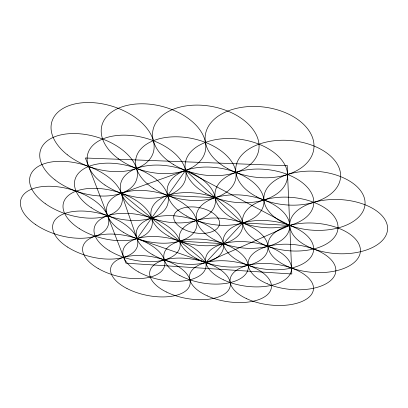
<?xml version="1.0" encoding="UTF-8"?>
<svg xmlns="http://www.w3.org/2000/svg" width="408" height="408" viewBox="0 0 408 408"><rect width="100%" height="100%" fill="white"/><g stroke="black" fill="none" stroke-linecap="round" stroke-linejoin="round"><path stroke-width="0.61" d="M137.001 238.634L185.569 170.381L289.741 225.435L205.831 262.563L137.001 238.634L121.344 193.285L185.569 170.381L242.617 222.936L289.741 225.435M242.617 222.936L205.831 262.563L121.344 193.285M167.719 195.468L215.225 197.701M179.699 241.133L223.349 243.693M287.196 165.714L85.369 158.003L125.955 263.185L291.812 273.992L287.196 165.714M137.965 211.614A48.322 27.703 12.1 0 0 214.914 205.025A48.322 27.703 12.1 0 0 150.787 165.316A48.322 27.703 12.1 0 0 137.965 211.614M186.67 216.041A48.878 28.412 9.5 0 0 263.655 204.765A48.878 28.412 9.5 0 0 196.304 167.77A48.878 28.412 9.5 0 0 186.67 216.041M196.166 258.361A44.788 23.812 8.9 0 0 267.582 250.849A44.788 23.812 8.9 0 0 207.157 218.407A44.788 23.812 8.9 0 0 196.166 258.361M152.913 254.862A44.258 23.302 10.9 0 0 223.12 249.288A44.258 23.302 10.9 0 0 163.583 215.852A44.258 23.302 10.9 0 0 152.913 254.862M214.934 240.052A47.083 26.229 7.9 0 0 289.42 229.194A47.083 26.229 7.9 0 0 224.599 195.57A47.083 26.229 7.9 0 0 214.934 240.052M123.196 232.188A45.992 25.036 12.5 0 0 196.381 227.725A45.992 25.036 12.5 0 0 135.599 190.551A45.992 25.036 12.5 0 0 123.196 232.188M55.034 179.913A50.25 28.942 16.7 0 0 136.088 180.968A50.25 28.942 16.7 0 0 74.598 133.549A50.25 28.942 16.7 0 0 55.034 179.913M67.351 154.79A53.004 32.309 17 0 0 152.801 153.938A53.004 32.309 17 0 0 87.598 102.525A53.004 32.309 17 0 0 67.351 154.79M173.267 164.393A53.82 34.466 10.7 0 0 258.611 150.807A53.82 34.466 10.7 0 0 185.553 105.968A53.82 34.466 10.7 0 0 173.267 164.393M227.827 168.723A54.687 35.333 6.9 0 0 313.747 149.394A54.687 35.333 6.9 0 0 237.089 108.217A54.687 35.333 6.9 0 0 227.827 168.723M179.836 275.502A42.723 21.706 9.6 0 0 247.891 269.928A42.723 21.706 9.6 0 0 190.439 239.236A42.723 21.706 9.6 0 0 179.836 275.502M246.687 298.727A41.953 20.573 6.8 0 0 313.206 290.69A41.953 20.573 6.8 0 0 255.449 263.956A41.953 20.573 6.8 0 0 246.687 298.727M126.985 288.512A40.479 19.436 11.7 0 0 189.985 284.524A40.479 19.436 11.7 0 0 134.145 255.612A40.479 19.436 11.7 0 0 126.985 288.512M166.388 292A40.851 19.859 10.1 0 0 230.168 286.385A40.851 19.859 10.1 0 0 173.471 258.33A40.851 19.859 10.1 0 0 166.388 292M285.682 223.773A50.694 29.509 3.9 0 0 364.9 205.448A50.694 29.509 3.9 0 0 292.781 173.069A50.694 29.509 3.9 0 0 285.682 223.773M287.176 266.276A46.354 24.628 4.6 0 0 360.203 252.894A46.354 24.628 4.6 0 0 295.178 224.196A46.354 24.628 4.6 0 0 287.176 266.276M310.86 247.891A48.986 27.081 3.1 0 0 387.442 230.622A48.986 27.081 3.1 0 0 317.694 201.343A48.986 27.081 3.1 0 0 310.86 247.891M45.497 203.801A47.777 26.076 16.5 0 0 121.518 204.112A47.777 26.076 16.5 0 0 60.909 161.282A47.777 26.076 16.5 0 0 45.497 203.801M67.422 247.003A43.636 22.129 14.5 0 0 137.062 247.228A43.636 22.129 14.5 0 0 81.131 211.028A43.636 22.129 14.5 0 0 67.422 247.003M35.277 224.349A45.533 23.618 16.3 0 0 107.901 226.16A45.533 23.618 16.3 0 0 50.577 186.257A45.533 23.618 16.3 0 0 35.277 224.349M168.565 236.12A46.446 25.668 10.3 0 0 242.306 228.47A46.446 25.668 10.3 0 0 179.596 192.969A46.446 25.668 10.3 0 0 168.565 236.12M109.732 250.925A43.88 22.736 12.8 0 0 179.581 248.268A43.88 22.736 12.8 0 0 121.905 213.353A43.88 22.736 12.8 0 0 109.732 250.925M91.229 207.703A47.965 26.918 14.4 0 0 167.606 204.587A47.965 26.918 14.4 0 0 105.31 163.205A47.965 26.918 14.4 0 0 91.229 207.703M153.326 188.338A50.913 30.814 11.5 0 0 235.283 180.504A50.913 30.814 11.5 0 0 168.846 137.119A50.913 30.814 11.5 0 0 153.326 188.338M236.564 220.391A49.659 29.019 6.7 0 0 313.681 204.428A49.659 29.019 6.7 0 0 242.903 170.529A49.659 29.019 6.7 0 0 236.564 220.391M104.938 185.054A50.48 29.917 14.3 0 0 185.334 179.775A50.48 29.917 14.3 0 0 119.468 135.298A50.48 29.917 14.3 0 0 104.938 185.054M205.688 193.336A51.602 31.6 8.4 0 0 287.237 179.036A51.602 31.6 8.4 0 0 216.077 139.567A51.602 31.6 8.4 0 0 205.688 193.336M118.238 158.641A53.28 33.441 14.1 0 0 204.602 153.597A53.28 33.441 14.1 0 0 137.68 103.907A53.28 33.441 14.1 0 0 118.238 158.641M261.426 243.535A47.925 26.704 5.5 0 0 337.656 230.535A47.925 26.704 5.5 0 0 271.672 198.176A47.925 26.704 5.5 0 0 261.426 243.535M242.933 263.15A45.482 24.256 6.7 0 0 313.528 250.726A45.482 24.256 6.7 0 0 248.722 221.529A45.482 24.256 6.7 0 0 242.933 263.15M223.523 279.852A43.299 22.119 7.7 0 0 291.363 270.667A43.299 22.119 7.7 0 0 230.785 242.194A43.299 22.119 7.7 0 0 223.523 279.852M138.608 271.988A42.279 21.241 11.4 0 0 205.678 268.184A42.279 21.241 11.4 0 0 149.083 236.609A42.279 21.241 11.4 0 0 138.608 271.988M79.591 228.786A45.696 24.347 14.5 0 0 151.771 226.409A45.696 24.347 14.5 0 0 91.611 188.343A45.696 24.347 14.5 0 0 79.591 228.786M98.17 268.515A41.963 20.737 13 0 0 164.439 266.47A41.963 20.737 13 0 0 108.584 234.08A41.963 20.737 13 0 0 98.17 268.515M267.317 283.79A44.028 22.471 5.8 0 0 335.738 271.917A44.028 22.471 5.8 0 0 272.926 245.244A44.028 22.471 5.8 0 0 267.317 283.79M207.351 295.902A41.341 20.237 8.5 0 0 271.351 287.803A41.341 20.237 8.5 0 0 212.711 261.258A41.341 20.237 8.5 0 0 207.351 295.902M256.413 196.636A52.576 32.247 5.2 0 0 340.201 179.714A52.576 32.247 5.2 0 0 267.923 141.734A52.576 32.247 5.2 0 0 256.413 196.636M183.003 228.873A23.2 12.811 10.3 0 0 219.438 224.476A23.2 12.811 10.3 0 0 187.491 207.142A23.2 12.811 10.3 0 0 183.003 228.873"/></g></svg>
